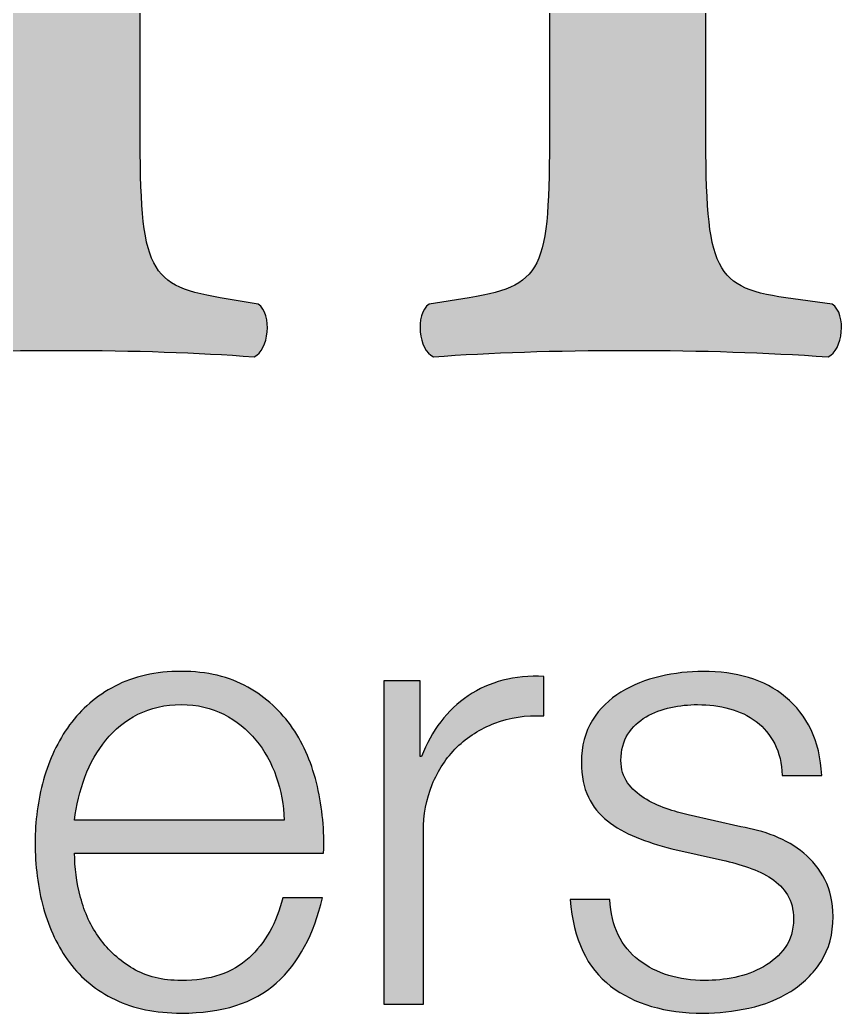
# Paper-space layout 'A0mask' of a CAD drawing. Extents: x 0 to 1153, y 0 to 810.
# Drawn here: x 1041.11 to 1048.51, y 80.3 to 89.19 of the extents above; entities that cross this region are included whole.
import ezdxf
from ezdxf.enums import TextEntityAlignment as Align

# ---------------------------------------------------------------- set-up
doc = ezdxf.new("R2010")
doc.units = 0
doc.layers.get('0').update_dxf_attribs({"linetype": 'CONTINUOUS'})
doc.layers.get('Defpoints').update_dxf_attribs({"linetype": 'CONTINUOUS'})
doc.layers.add('JPP_Mask', color=7, linetype='CONTINUOUS')
doc.styles.add('JPP', font='arial.ttf')

# ---------------------------------------------------------------- blocks, each defined once
blk = doc.blocks.new('A0mask')
at = {"true_color": 0x0081c6}
h = blk.add_hatch(color=142, dxfattribs=at)
edge = h.paths.add_edge_path()
edge.add_spline(control_points=[(1042.4637, 92.3652), (1042.7286, 92.7238), (1043.3519, 93.026), (1044.0698, 93.026)], knot_values=[20, 20, 20, 20, 21, 21, 21, 21], degree=3, periodic=0)
edge.add_spline(control_points=[(1044.0698, 93.026), (1045.3539, 93.026), (1045.845, 92.2329), (1045.845, 91.1566)], knot_values=[19, 19, 19, 19, 20, 20, 20, 20], degree=3, periodic=0)
edge.add_spline(control_points=[(1045.845, 91.1566), (1045.845, 91.1566), (1045.845, 88.3424), (1045.845, 88.3424), (1045.845, 86.9827), (1045.8261, 86.8123), (1045.1271, 86.6996)], knot_values=[17, 17, 17, 17, 18, 18, 18, 19, 19, 19, 19], degree=3, periodic=0)
edge.add_spline(control_points=[(1045.1271, 86.6996), (1045.1271, 86.6996), (1044.768, 86.6427), (1044.768, 86.6427), (1044.636, 86.548), (1044.6738, 86.2278), (1044.806, 86.1708)], knot_values=[15, 15, 15, 15, 16, 16, 16, 17, 17, 17, 17], degree=3, periodic=0)
edge.add_spline(control_points=[(1044.806, 86.1708), (1045.3162, 86.2081), (1045.8826, 86.2278), (1046.5623, 86.2278)], knot_values=[14, 14, 14, 14, 15, 15, 15, 15], degree=3, periodic=0)
edge.add_spline(control_points=[(1046.5623, 86.2278), (1047.2236, 86.2278), (1047.7707, 86.2081), (1048.3379, 86.1708)], knot_values=[13, 13, 13, 13, 14, 14, 14, 14], degree=3, periodic=0)
edge.add_spline(control_points=[(1048.3379, 86.1708), (1048.4699, 86.2278), (1048.5077, 86.548), (1048.3751, 86.6427)], knot_values=[12, 12, 12, 12, 13, 13, 13, 13], degree=3, periodic=0)
edge.add_spline(control_points=[(1048.3751, 86.6427), (1048.3751, 86.6427), (1047.96, 86.6996), (1047.96, 86.6996), (1047.2797, 86.7937), (1047.2426, 86.9827), (1047.2426, 88.3424)], knot_values=[10, 10, 10, 10, 11, 11, 11, 12, 12, 12, 12], degree=3, periodic=0)
edge.add_spline(control_points=[(1047.2426, 88.3424), (1047.2426, 88.3424), (1047.2426, 91.5907), (1047.2426, 91.5907), (1047.2426, 92.8563), (1046.6003, 93.9331), (1045.0325, 93.9331)], knot_values=[8, 8, 8, 8, 9, 9, 9, 10, 10, 10, 10], degree=3, periodic=0)
edge.add_spline(control_points=[(1045.0325, 93.9331), (1044.0698, 93.9331), (1043.1817, 93.46), (1042.3884, 92.9696)], knot_values=[7, 7, 7, 7, 8, 8, 8, 8], degree=3, periodic=0)
edge.add_spline(control_points=[(1042.3884, 92.9696), (1042.2565, 92.9696), (1042.1806, 93.0642), (1042.1806, 93.1771)], knot_values=[6, 6, 6, 6, 7, 7, 7, 7], degree=3, periodic=0)
edge.add_spline(control_points=[(1042.1806, 93.1771), (1042.1806, 93.3473), (1042.1806, 93.6304), (1042.2185, 94.0644)], knot_values=[5, 5, 5, 5, 6, 6, 6, 6], degree=3, periodic=0)
edge.add_spline(control_points=[(1042.2185, 94.0644), (1042.1806, 94.159), (1042.0865, 94.1969), (1042.0111, 94.1969)], knot_values=[4, 4, 4, 4, 5, 5, 5, 5], degree=3, periodic=0)
edge.add_spline(control_points=[(1042.0111, 94.1969), (1041.6332, 93.9138), (1040.5568, 93.4229), (1040.1222, 93.2712)], knot_values=[3, 3, 3, 3, 4, 4, 4, 4], degree=3, periodic=0)
edge.add_spline(control_points=[(1040.1222, 93.2712), (1040.028, 93.2148), (1040.028, 93.0069), (1040.1037, 92.9319)], knot_values=[2, 2, 2, 2, 3, 3, 3, 3], degree=3, periodic=0)
edge.add_spline(control_points=[(1040.1037, 92.9319), (1040.1037, 92.9319), (1040.2731, 92.8185), (1040.2731, 92.8185), (1040.7831, 92.4786), (1040.7831, 92.3845), (1040.7831, 91.6476)], knot_values=[0, 0, 0, 0, 1, 1, 1, 2, 2, 2, 2], degree=3, periodic=0)
edge.add_spline(control_points=[(1040.7831, 91.6476), (1040.7831, 91.6476), (1040.7831, 90.8213), (1040.7831, 89.995)], knot_values=[31.5, 31.5, 31.5, 31.5, 32, 32, 32, 32], degree=3, periodic=0)
edge.add_spline(control_points=[(1040.7831, 89.995), (1040.7831, 89.1687), (1040.7831, 88.3424), (1040.7831, 88.3424), (1040.7831, 86.9827), (1040.7642, 86.7937), (1040.0657, 86.6996)], knot_values=[30, 30, 30, 30, 30.5, 30.5, 30.5, 31.5, 31.5, 31.5, 31.5], degree=3, periodic=0)
edge.add_spline(control_points=[(1040.0657, 86.6996), (1040.0657, 86.6996), (1039.6689, 86.6427), (1039.6689, 86.6427), (1039.5374, 86.548), (1039.5747, 86.2278), (1039.7069, 86.1708)], knot_values=[28, 28, 28, 28, 29, 29, 29, 30, 30, 30, 30], degree=3, periodic=0)
edge.add_spline(control_points=[(1039.7069, 86.1708), (1040.2357, 86.2081), (1040.8027, 86.2278), (1041.4821, 86.2278)], knot_values=[27, 27, 27, 27, 28, 28, 28, 28], degree=3, periodic=0)
edge.add_spline(control_points=[(1041.4821, 86.2278), (1042.1431, 86.2278), (1042.6905, 86.2081), (1043.2008, 86.1708)], knot_values=[26, 26, 26, 26, 27, 27, 27, 27], degree=3, periodic=0)
edge.add_spline(control_points=[(1043.2008, 86.1708), (1043.3328, 86.2278), (1043.3708, 86.548), (1043.2379, 86.6427)], knot_values=[25, 25, 25, 25, 26, 26, 26, 26], degree=3, periodic=0)
edge.add_spline(control_points=[(1043.2379, 86.6427), (1043.2379, 86.6427), (1042.8986, 86.6996), (1042.8986, 86.6996), (1042.2185, 86.8123), (1042.1806, 86.9827), (1042.1806, 88.3424)], knot_values=[23, 23, 23, 23, 24, 24, 24, 25, 25, 25, 25], degree=3, periodic=0)
edge.add_spline(control_points=[(1042.1806, 88.3424), (1042.1806, 88.3424), (1042.1806, 91.2322), (1042.1806, 91.2322), (1042.1806, 91.7801), (1042.2185, 92.0439), (1042.4637, 92.3652)], knot_values=[21, 21, 21, 21, 22, 22, 22, 23, 23, 23, 23], degree=3, periodic=0)
at = {"true_color": 0x004a91}
h = blk.add_hatch(color=154, dxfattribs=at)
edge = h.paths.add_edge_path()
edge.add_spline(control_points=[(1041.595, 81.7266), (1041.595, 81.7266), (1043.8236, 81.7266), (1043.8236, 81.7266), (1043.8311, 81.9288), (1043.8123, 82.128), (1043.7676, 82.3244)], knot_values=[19, 19, 19, 19, 20, 20, 20, 21, 21, 21, 21], degree=3, periodic=0)
edge.add_spline(control_points=[(1043.7676, 82.3244), (1043.7226, 82.5209), (1043.6486, 82.6948), (1043.5456, 82.8466)], knot_values=[18, 18, 18, 18, 19, 19, 19, 19], degree=3, periodic=0)
edge.add_spline(control_points=[(1043.5456, 82.8466), (1043.4429, 82.998), (1043.3089, 83.1205), (1043.1445, 83.2143)], knot_values=[17, 17, 17, 17, 18, 18, 18, 18], degree=3, periodic=0)
edge.add_spline(control_points=[(1043.1445, 83.2143), (1042.9798, 83.3077), (1042.7813, 83.3545), (1042.5493, 83.3545)], knot_values=[16, 16, 16, 16, 17, 17, 17, 17], degree=3, periodic=0)
edge.add_spline(control_points=[(1042.5493, 83.3545), (1042.3212, 83.3545), (1042.1237, 83.3105), (1041.9573, 83.2225)], knot_values=[15, 15, 15, 15, 16, 16, 16, 16], degree=3, periodic=0)
edge.add_spline(control_points=[(1041.9573, 83.2225), (1041.7905, 83.1345), (1041.6551, 83.0185), (1041.5504, 82.8746)], knot_values=[14, 14, 14, 14, 15, 15, 15, 15], degree=3, periodic=0)
edge.add_spline(control_points=[(1041.5504, 82.8746), (1041.4453, 82.7303), (1041.3679, 82.5666), (1041.3174, 82.3834)], knot_values=[13, 13, 13, 13, 14, 14, 14, 14], degree=3, periodic=0)
edge.add_spline(control_points=[(1041.3174, 82.3834), (1041.2666, 82.1999), (1041.2414, 82.013), (1041.2414, 81.822)], knot_values=[12, 12, 12, 12, 13, 13, 13, 13], degree=3, periodic=0)
edge.add_spline(control_points=[(1041.2414, 81.822), (1041.2414, 81.616), (1041.2666, 81.4206), (1041.3174, 81.2354)], knot_values=[11, 11, 11, 11, 12, 12, 12, 12], degree=3, periodic=0)
edge.add_spline(control_points=[(1041.3174, 81.2354), (1041.3679, 81.0502), (1041.4453, 80.8875), (1041.5504, 80.747)], knot_values=[10, 10, 10, 10, 11, 11, 11, 11], degree=3, periodic=0)
edge.add_spline(control_points=[(1041.5504, 80.747), (1041.6551, 80.6068), (1041.7905, 80.4963), (1041.9573, 80.4158)], knot_values=[9, 9, 9, 9, 10, 10, 10, 10], degree=3, periodic=0)
edge.add_spline(control_points=[(1041.9573, 80.4158), (1042.1237, 80.3353), (1042.3212, 80.2951), (1042.5493, 80.2951)], knot_values=[8, 8, 8, 8, 9, 9, 9, 9], degree=3, periodic=0)
edge.add_spline(control_points=[(1042.5493, 80.2951), (1042.916, 80.2951), (1043.1994, 80.3851), (1043.4, 80.5645)], knot_values=[7, 7, 7, 7, 8, 8, 8, 8], degree=3, periodic=0)
edge.add_spline(control_points=[(1043.4, 80.5645), (1043.5998, 80.7443), (1043.7376, 80.9987), (1043.8123, 81.3282)], knot_values=[6, 6, 6, 6, 7, 7, 7, 7], degree=3, periodic=0)
edge.add_spline(control_points=[(1043.8123, 81.3282), (1043.8123, 81.3282), (1043.4586, 81.3282), (1043.4586, 81.3282), (1043.4027, 81.1034), (1043.3014, 80.924), (1043.1558, 80.7893)], knot_values=[4, 4, 4, 4, 5, 5, 5, 6, 6, 6, 6], degree=3, periodic=0)
edge.add_spline(control_points=[(1043.1558, 80.7893), (1043.0098, 80.6546), (1042.8075, 80.5871), (1042.5493, 80.5871)], knot_values=[3, 3, 3, 3, 4, 4, 4, 4], degree=3, periodic=0)
edge.add_spline(control_points=[(1042.5493, 80.5871), (1042.3809, 80.5871), (1042.2369, 80.6225), (1042.1172, 80.6938)], knot_values=[2, 2, 2, 2, 3, 3, 3, 3], degree=3, periodic=0)
edge.add_spline(control_points=[(1042.1172, 80.6938), (1041.9975, 80.7647), (1041.8982, 80.8544), (1041.8198, 80.9632)], knot_values=[1, 1, 1, 1, 2, 2, 2, 2], degree=3, periodic=0)
edge.add_spline(control_points=[(1041.8198, 80.9632), (1041.741, 81.0717), (1041.6841, 81.1941), (1041.6486, 81.3309)], knot_values=[0, 0, 0, 0, 1, 1, 1, 1], degree=3, periodic=0)
edge.add_spline(control_points=[(1041.6486, 81.3309), (1041.6128, 81.4673), (1041.595, 81.5993), (1041.595, 81.7266)], knot_values=[21, 21, 21, 21, 22, 22, 22, 22], degree=3, periodic=0)
edge = h.paths.add_edge_path(flags=16)
edge.add_spline(control_points=[(1043.4699, 82.024), (1043.4699, 82.024), (1041.595, 82.024), (1041.595, 82.024), (1041.61, 82.1549), (1041.6407, 82.2832), (1041.6878, 82.4087)], knot_values=[6, 6, 6, 6, 7, 7, 7, 8, 8, 8, 8], degree=3, periodic=0)
edge.add_spline(control_points=[(1041.6878, 82.4087), (1041.7345, 82.5339), (1041.7973, 82.6444), (1041.8757, 82.7399)], knot_values=[5, 5, 5, 5, 6, 6, 6, 6], degree=3, periodic=0)
edge.add_spline(control_points=[(1041.8757, 82.7399), (1041.9545, 82.8354), (1042.0497, 82.9118), (1042.1619, 82.9701)], knot_values=[4, 4, 4, 4, 5, 5, 5, 5], degree=3, periodic=0)
edge.add_spline(control_points=[(1042.1619, 82.9701), (1042.2744, 83.0281), (1042.4034, 83.057), (1042.5493, 83.057)], knot_values=[3, 3, 3, 3, 4, 4, 4, 4], degree=3, periodic=0)
edge.add_spline(control_points=[(1042.5493, 83.057), (1042.6916, 83.057), (1042.8188, 83.0281), (1042.931, 82.9701)], knot_values=[2, 2, 2, 2, 3, 3, 3, 3], degree=3, periodic=0)
edge.add_spline(control_points=[(1042.931, 82.9701), (1043.0432, 82.9118), (1043.1387, 82.8354), (1043.2175, 82.7399)], knot_values=[1, 1, 1, 1, 2, 2, 2, 2], degree=3, periodic=0)
edge.add_spline(control_points=[(1043.2175, 82.7399), (1043.2959, 82.6444), (1043.3566, 82.5349), (1043.4, 82.4114)], knot_values=[0, 0, 0, 0, 1, 1, 1, 1], degree=3, periodic=0)
edge.add_spline(control_points=[(1043.4, 82.4114), (1043.4429, 82.2879), (1043.4661, 82.1587), (1043.4699, 82.024)], knot_values=[8, 8, 8, 8, 9, 9, 9, 9], degree=3, periodic=0)
h = blk.add_hatch(color=154, dxfattribs=at)
edge = h.paths.add_edge_path()
edge.add_spline(control_points=[(1044.7161, 81.6763), (1044.7161, 81.821), (1044.7161, 81.9175), (1044.7161, 81.9175), (1044.7161, 82.071), (1044.7424, 82.2122), (1044.7949, 82.3411)], knot_values=[8, 8, 8, 8, 8.250035, 8.250035, 8.250035, 9.250035, 9.250035, 9.250035, 9.250035], degree=3, periodic=0)
edge.add_spline(control_points=[(1044.7949, 82.3411), (1044.8471, 82.4704), (1044.9211, 82.5816), (1045.0166, 82.6754)], knot_values=[7, 7, 7, 7, 8, 8, 8, 8], degree=3, periodic=0)
edge.add_spline(control_points=[(1045.0166, 82.6754), (1045.1118, 82.7688), (1045.225, 82.8408), (1045.356, 82.8913), (1045.4869, 82.9418), (1045.6329, 82.9633), (1045.7939, 82.9561)], knot_values=[5, 5, 5, 5, 6, 6, 6, 7, 7, 7, 7], degree=3, periodic=0)
edge.add_spline(control_points=[(1045.7939, 82.9561), (1045.7939, 82.9561), (1045.7939, 83.3094), (1045.7939, 83.3094), (1045.5319, 83.3207), (1045.3065, 83.2627), (1045.1176, 83.1355), (1044.9286, 83.0083), (1044.7891, 82.8268), (1044.6994, 82.5912)], knot_values=[2, 2, 2, 2, 3, 3, 3, 4, 4, 4, 5, 5, 5, 5], degree=3, periodic=0)
edge.add_spline(control_points=[(1044.6994, 82.5912), (1044.6994, 82.5912), (1044.6882, 82.5912), (1044.6882, 82.5912)], knot_values=[1.00001, 1.00001, 1.00001, 1.00001, 2, 2, 2, 2], degree=3, periodic=0)
edge.add_spline(control_points=[(1044.6882, 82.5912), (1044.6882, 82.5912), (1044.6882, 82.7609), (1044.6882, 82.9307)], knot_values=[0.5, 0.5, 0.5, 0.5, 1, 1, 1, 1], degree=3, periodic=0)
edge.add_spline(control_points=[(1044.6882, 82.9307), (1044.6882, 83.1004), (1044.6882, 83.2702), (1044.6882, 83.2702), (1044.6882, 83.2702), (1044.6678, 83.2702), (1044.6372, 83.2702)], knot_values=[12.749965, 12.749965, 12.749965, 12.749965, 13.249965, 13.249965, 13.249965, 13.5, 13.5, 13.5, 13.5], degree=3, periodic=0)
edge.add_spline(control_points=[(1044.6372, 83.2702), (1044.6067, 83.2702), (1044.566, 83.2702), (1044.5253, 83.2702)], knot_values=[12.49997, 12.49997, 12.49997, 12.49997, 12.749965, 12.749965, 12.749965, 12.749965], degree=3, periodic=0)
edge.add_spline(control_points=[(1044.5253, 83.2702), (1044.5049, 83.2702), (1044.4846, 83.2702), (1044.4655, 83.2702)], knot_values=[12.374973, 12.374973, 12.374973, 12.374973, 12.49997, 12.49997, 12.49997, 12.49997], degree=3, periodic=0)
edge.add_spline(control_points=[(1044.4655, 83.2702), (1044.4464, 83.2702), (1044.4286, 83.2702), (1044.4133, 83.2702)], knot_values=[12.249975, 12.249975, 12.249975, 12.249975, 12.374973, 12.374973, 12.374973, 12.374973], degree=3, periodic=0)
edge.add_spline(control_points=[(1044.4133, 83.2702), (1044.4057, 83.2702), (1044.3987, 83.2702), (1044.3925, 83.2702)], knot_values=[12.187476, 12.187476, 12.187476, 12.187476, 12.249975, 12.249975, 12.249975, 12.249975], degree=3, periodic=0)
edge.add_spline(control_points=[(1044.3925, 83.2702), (1044.3863, 83.2702), (1044.3809, 83.2702), (1044.3764, 83.2702)], knot_values=[12.124977, 12.124977, 12.124977, 12.124977, 12.187476, 12.187476, 12.187476, 12.187476], degree=3, periodic=0)
edge.add_spline(control_points=[(1044.3624, 83.2702), (1044.3624, 83.2702), (1044.3624, 83.2702), (1044.3624, 83.2702), (1044.3624, 83.2702), (1044.3624, 83.2702), (1044.3624, 83.2702)], knot_values=[11.99998, 11.99998, 11.99998, 11.99998, 12.001425, 12.001425, 12.001425, 12.001445, 12.001445, 12.001445, 12.001445], degree=3, periodic=0)
edge.add_spline(control_points=[(1044.3624, 83.2702), (1044.3624, 83.2702), (1044.3624, 82.5461), (1044.3624, 81.822)], knot_values=[11.49999, 11.49999, 11.49999, 11.49999, 11.99998, 11.99998, 11.99998, 11.99998], degree=3, periodic=0)
edge.add_spline(control_points=[(1044.3624, 81.822), (1044.3624, 81.0979), (1044.3624, 80.3739), (1044.3624, 80.3739), (1044.3624, 80.3739), (1044.3624, 80.3739), (1044.3624, 80.3739)], knot_values=[10.999023, 10.999023, 10.999023, 10.999023, 11.499013, 11.499013, 11.499013, 11.49999, 11.49999, 11.49999, 11.49999], degree=3, periodic=0)
edge.add_spline(control_points=[(1044.3712, 80.3739), (1044.3731, 80.3739), (1044.3752, 80.3739), (1044.3776, 80.3739)], knot_values=[10.875002, 10.875002, 10.875002, 10.875002, 10.906252, 10.906252, 10.906252, 10.906252], degree=3, periodic=0)
edge.add_spline(control_points=[(1044.3776, 80.3739), (1044.3825, 80.3739), (1044.3883, 80.3739), (1044.3951, 80.3739)], knot_values=[10.812504, 10.812504, 10.812504, 10.812504, 10.875002, 10.875002, 10.875002, 10.875002], degree=3, periodic=0)
edge.add_spline(control_points=[(1044.3951, 80.3739), (1044.4018, 80.3739), (1044.4094, 80.3739), (1044.4177, 80.3739)], knot_values=[10.750005, 10.750005, 10.750005, 10.750005, 10.812504, 10.812504, 10.812504, 10.812504], degree=3, periodic=0)
edge.add_spline(control_points=[(1044.4177, 80.3739), (1044.4343, 80.3739), (1044.4536, 80.3739), (1044.4743, 80.3739)], knot_values=[10.625008, 10.625008, 10.625008, 10.625008, 10.750005, 10.750005, 10.750005, 10.750005], degree=3, periodic=0)
edge.add_spline(control_points=[(1044.4743, 80.3739), (1044.4951, 80.3739), (1044.5172, 80.3739), (1044.5393, 80.3739)], knot_values=[10.50001, 10.50001, 10.50001, 10.50001, 10.625008, 10.625008, 10.625008, 10.625008], degree=3, periodic=0)
edge.add_spline(control_points=[(1044.5393, 80.3739), (1044.5835, 80.3739), (1044.6277, 80.3739), (1044.6609, 80.3739)], knot_values=[10.250015, 10.250015, 10.250015, 10.250015, 10.50001, 10.50001, 10.50001, 10.50001], degree=3, periodic=0)
edge.add_spline(control_points=[(1044.6609, 80.3739), (1044.694, 80.3739), (1044.7161, 80.3739), (1044.7161, 80.3739), (1044.7161, 80.3739), (1044.7161, 80.3739), (1044.7161, 80.3739)], knot_values=[9.999532, 9.999532, 9.999532, 9.999532, 10.249547, 10.249547, 10.249547, 10.250015, 10.250015, 10.250015, 10.250015], degree=3, periodic=0)
edge.add_spline(control_points=[(1044.7161, 80.3837), (1044.7161, 80.3859), (1044.7161, 80.3884), (1044.7161, 80.3912)], knot_values=[9.937521, 9.937521, 9.937521, 9.937521, 9.953146, 9.953146, 9.953146, 9.953146], degree=3, periodic=0)
edge.add_spline(control_points=[(1044.7161, 80.3912), (1044.7161, 80.3969), (1044.7161, 80.4038), (1044.7161, 80.412)], knot_values=[9.906272, 9.906272, 9.906272, 9.906272, 9.937521, 9.937521, 9.937521, 9.937521], degree=3, periodic=0)
edge.add_spline(control_points=[(1044.7161, 80.412), (1044.7161, 80.4202), (1044.7161, 80.4296), (1044.7161, 80.4402)], knot_values=[9.875022, 9.875022, 9.875022, 9.875022, 9.906272, 9.906272, 9.906272, 9.906272], degree=3, periodic=0)
edge.add_spline(control_points=[(1044.7161, 80.4402), (1044.7161, 80.4613), (1044.7161, 80.4869), (1044.7161, 80.5163)], knot_values=[9.812524, 9.812524, 9.812524, 9.812524, 9.875022, 9.875022, 9.875022, 9.875022], degree=3, periodic=0)
edge.add_spline(control_points=[(1044.7161, 80.5163), (1044.7161, 80.5457), (1044.7161, 80.5789), (1044.7161, 80.615)], knot_values=[9.750025, 9.750025, 9.750025, 9.750025, 9.812524, 9.812524, 9.812524, 9.812524], degree=3, periodic=0)
edge.add_spline(control_points=[(1044.7161, 80.615), (1044.7161, 80.6874), (1044.7161, 80.7718), (1044.7161, 80.8623)], knot_values=[9.625027, 9.625027, 9.625027, 9.625027, 9.750025, 9.750025, 9.750025, 9.750025], degree=3, periodic=0)
edge.add_spline(control_points=[(1044.7161, 80.8623), (1044.7161, 80.9527), (1044.7161, 81.0492), (1044.7161, 81.1456)], knot_values=[9.50003, 9.50003, 9.50003, 9.50003, 9.625027, 9.625027, 9.625027, 9.625027], degree=3, periodic=0)
edge.add_spline(control_points=[(1044.7161, 81.1456), (1044.7161, 81.3386), (1044.7161, 81.5316), (1044.7161, 81.6763)], knot_values=[9.250035, 9.250035, 9.250035, 9.250035, 9.50003, 9.50003, 9.50003, 9.50003], degree=3, periodic=0)
h = blk.add_hatch(color=154, dxfattribs=at)
edge = h.paths.add_edge_path()
edge.add_spline(control_points=[(1048.1206, 81.7266), (1048.0439, 81.7903), (1047.9559, 81.8418), (1047.8566, 81.8811), (1047.7574, 81.9203), (1047.6575, 81.9472), (1047.5565, 81.9622)], knot_values=[12, 12, 12, 12, 13, 13, 13, 14, 14, 14, 14], degree=3, periodic=0)
edge.add_spline(control_points=[(1047.5565, 81.9622), (1047.5565, 81.9622), (1047.0848, 82.069), (1047.0848, 82.069), (1047.0248, 82.084), (1046.9593, 82.1034), (1046.8884, 82.128)], knot_values=[10, 10, 10, 10, 11, 11, 11, 12, 12, 12, 12], degree=3, periodic=0)
edge.add_spline(control_points=[(1046.8884, 82.128), (1046.8174, 82.1522), (1046.7516, 82.1832), (1046.6919, 82.2204)], knot_values=[9, 9, 9, 9, 10, 10, 10, 10], degree=3, periodic=0)
edge.add_spline(control_points=[(1046.6919, 82.2204), (1046.6319, 82.2579), (1046.5824, 82.304), (1046.5432, 82.3582), (1046.504, 82.4124), (1046.4842, 82.4789), (1046.4842, 82.5574)], knot_values=[7, 7, 7, 7, 8, 8, 8, 9, 9, 9, 9], degree=3, periodic=0)
edge.add_spline(control_points=[(1046.4842, 82.5574), (1046.4842, 82.6508), (1046.5047, 82.7296), (1046.5459, 82.7931)], knot_values=[6, 6, 6, 6, 7, 7, 7, 7], degree=3, periodic=0)
edge.add_spline(control_points=[(1046.5459, 82.7931), (1046.5872, 82.8568), (1046.6414, 82.9083), (1046.7086, 82.9476)], knot_values=[5, 5, 5, 5, 6, 6, 6, 6], degree=3, periodic=0)
edge.add_spline(control_points=[(1046.7086, 82.9476), (1046.7762, 82.9868), (1046.8498, 83.0148), (1046.9303, 83.0318)], knot_values=[4, 4, 4, 4, 5, 5, 5, 5], degree=3, periodic=0)
edge.add_spline(control_points=[(1046.9303, 83.0318), (1047.0108, 83.0485), (1047.0906, 83.057), (1047.1691, 83.057)], knot_values=[3, 3, 3, 3, 4, 4, 4, 4], degree=3, periodic=0)
edge.add_spline(control_points=[(1047.1691, 83.057), (1047.27, 83.057), (1047.3655, 83.0448), (1047.4552, 83.0206)], knot_values=[2, 2, 2, 2, 3, 3, 3, 3], degree=3, periodic=0)
edge.add_spline(control_points=[(1047.4552, 83.0206), (1047.5453, 82.996), (1047.6247, 82.9578), (1047.694, 82.9053)], knot_values=[1, 1, 1, 1, 2, 2, 2, 2], degree=3, periodic=0)
edge.add_spline(control_points=[(1047.694, 82.9053), (1047.7632, 82.8531), (1047.8181, 82.7866), (1047.8594, 82.7061)], knot_values=[0, 0, 0, 0, 1, 1, 1, 1], degree=3, periodic=0)
edge.add_spline(control_points=[(1047.8594, 82.7061), (1047.9006, 82.6256), (1047.9232, 82.5311), (1047.9269, 82.4227)], knot_values=[47, 47, 47, 47, 48, 48, 48, 48], degree=3, periodic=0)
edge.add_spline(control_points=[(1047.9269, 82.4227), (1047.9269, 82.4227), (1048.2806, 82.4227), (1048.2806, 82.4227), (1048.2731, 82.5799), (1048.241, 82.7163), (1048.1851, 82.8323)], knot_values=[45, 45, 45, 45, 46, 46, 46, 47, 47, 47, 47], degree=3, periodic=0)
edge.add_spline(control_points=[(1048.1851, 82.8323), (1048.1288, 82.9482), (1048.0531, 83.0458), (1047.9576, 83.1242)], knot_values=[44, 44, 44, 44, 45, 45, 45, 45], degree=3, periodic=0)
edge.add_spline(control_points=[(1047.9576, 83.1242), (1047.8624, 83.203), (1047.7519, 83.261), (1047.6264, 83.2982)], knot_values=[43, 43, 43, 43, 44, 44, 44, 44], degree=3, periodic=0)
edge.add_spline(control_points=[(1047.6264, 83.2982), (1047.5013, 83.3357), (1047.3655, 83.3545), (1047.2195, 83.3545)], knot_values=[42, 42, 42, 42, 43, 43, 43, 43], degree=3, periodic=0)
edge.add_spline(control_points=[(1047.2195, 83.3545), (1047.0923, 83.3545), (1046.9641, 83.3394), (1046.8352, 83.3094)], knot_values=[41, 41, 41, 41, 42, 42, 42, 42], degree=3, periodic=0)
edge.add_spline(control_points=[(1046.8352, 83.3094), (1046.7059, 83.2794), (1046.5889, 83.2327), (1046.4842, 83.1693)], knot_values=[40, 40, 40, 40, 41, 41, 41, 41], degree=3, periodic=0)
edge.add_spline(control_points=[(1046.4842, 83.1693), (1046.3795, 83.1055), (1046.2942, 83.0212), (1046.2287, 82.9165), (1046.1633, 82.8118), (1046.1305, 82.6866), (1046.1305, 82.5407)], knot_values=[38, 38, 38, 38, 39, 39, 39, 40, 40, 40, 40], degree=3, periodic=0)
edge.add_spline(control_points=[(1046.1305, 82.5407), (1046.1305, 82.4172), (1046.151, 82.3132), (1046.1923, 82.2289), (1046.2335, 82.1447), (1046.2905, 82.0738), (1046.3635, 82.0158), (1046.4365, 81.9578), (1046.5217, 81.909), (1046.6189, 81.8698), (1046.7161, 81.8306), (1046.8229, 81.7958), (1046.9388, 81.7658)], knot_values=[34, 34, 34, 34, 35, 35, 35, 36, 36, 36, 37, 37, 37, 38, 38, 38, 38], degree=3, periodic=0)
edge.add_spline(control_points=[(1046.9388, 81.7658), (1046.9388, 81.7658), (1047.3935, 81.6648), (1047.3935, 81.6648), (1047.4723, 81.6461), (1047.5497, 81.6235), (1047.6264, 81.5976)], knot_values=[32, 32, 32, 32, 33, 33, 33, 34, 34, 34, 34], degree=3, periodic=0)
edge.add_spline(control_points=[(1047.6264, 81.5976), (1047.7032, 81.5714), (1047.7714, 81.5386), (1047.8314, 81.4994)], knot_values=[31, 31, 31, 31, 32, 32, 32, 32], degree=3, periodic=0)
edge.add_spline(control_points=[(1047.8314, 81.4994), (1047.8911, 81.4598), (1047.9388, 81.4114), (1047.9747, 81.3534)], knot_values=[30, 30, 30, 30, 31, 31, 31, 31], degree=3, periodic=0)
edge.add_spline(control_points=[(1047.9747, 81.3534), (1048.0101, 81.2951), (1048.0279, 81.2231), (1048.0279, 81.1372)], knot_values=[29, 29, 29, 29, 30, 30, 30, 30], degree=3, periodic=0)
edge.add_spline(control_points=[(1048.0279, 81.1372), (1048.0279, 81.0362), (1048.0026, 80.951), (1047.9521, 80.8817), (1047.9017, 80.8125), (1047.8369, 80.7555), (1047.7584, 80.7105)], knot_values=[27, 27, 27, 27, 28, 28, 28, 29, 29, 29, 29], degree=3, periodic=0)
edge.add_spline(control_points=[(1047.7584, 80.7105), (1047.68, 80.6658), (1047.5947, 80.6338), (1047.503, 80.615), (1047.4112, 80.5963), (1047.3225, 80.5871), (1047.2362, 80.5871)], knot_values=[25, 25, 25, 25, 26, 26, 26, 27, 27, 27, 27], degree=3, periodic=0)
edge.add_spline(control_points=[(1047.2362, 80.5871), (1047.0006, 80.5871), (1046.8031, 80.6478), (1046.6442, 80.7695)], knot_values=[24, 24, 24, 24, 25, 25, 25, 25], degree=3, periodic=0)
edge.add_spline(control_points=[(1046.6442, 80.7695), (1046.4852, 80.8909), (1046.3983, 81.0717), (1046.3832, 81.3111)], knot_values=[23, 23, 23, 23, 24, 24, 24, 24], degree=3, periodic=0)
edge.add_spline(control_points=[(1046.3832, 81.3111), (1046.3832, 81.3111), (1046.0296, 81.3111), (1046.0296, 81.3111), (1046.0596, 80.9557), (1046.18, 80.6976), (1046.3918, 80.5366)], knot_values=[21, 21, 21, 21, 22, 22, 22, 23, 23, 23, 23], degree=3, periodic=0)
edge.add_spline(control_points=[(1046.3918, 80.5366), (1046.6029, 80.3756), (1046.8792, 80.2951), (1047.2195, 80.2951)], knot_values=[20, 20, 20, 20, 21, 21, 21, 21], degree=3, periodic=0)
edge.add_spline(control_points=[(1047.2195, 80.2951), (1047.3543, 80.2951), (1047.4907, 80.3101), (1047.6295, 80.3401)], knot_values=[19, 19, 19, 19, 20, 20, 20, 20], degree=3, periodic=0)
edge.add_spline(control_points=[(1047.6295, 80.3401), (1047.7676, 80.3701), (1047.8921, 80.4196), (1048.0026, 80.4888), (1048.1131, 80.5581), (1048.2039, 80.6478), (1048.2748, 80.7583)], knot_values=[17, 17, 17, 17, 18, 18, 18, 19, 19, 19, 19], degree=3, periodic=0)
edge.add_spline(control_points=[(1048.2748, 80.7583), (1048.3461, 80.8688), (1048.3815, 81.0025), (1048.3815, 81.1597)], knot_values=[16, 16, 16, 16, 17, 17, 17, 17], degree=3, periodic=0)
edge.add_spline(control_points=[(1048.3815, 81.1597), (1048.3815, 81.2869), (1048.357, 81.3974), (1048.3086, 81.4909)], knot_values=[15, 15, 15, 15, 16, 16, 16, 16], degree=3, periodic=0)
edge.add_spline(control_points=[(1048.3086, 81.4909), (1048.2598, 81.5843), (1048.197, 81.6628), (1048.1206, 81.7266)], knot_values=[14, 14, 14, 14, 15, 15, 15, 15], degree=3, periodic=0)
at = {"layer": 'Defpoints', "color": 142, "true_color": 0x0081c6}
blk.add_open_spline([(1040.7831, 91.6476), (1040.7831, 92.3845), (1040.7831, 92.4786), (1040.2731, 92.8185), (1040.2731, 92.8185), (1040.1037, 92.9319), (1040.1037, 92.9319), (1040.028, 93.0069), (1040.028, 93.2148), (1040.1222, 93.2712), (1040.5568, 93.4229), (1041.6332, 93.9138), (1042.0111, 94.1969), (1042.0865, 94.1969), (1042.1806, 94.159), (1042.2185, 94.0644), (1042.1806, 93.6304), (1042.1806, 93.3473), (1042.1806, 93.1771), (1042.1806, 93.0642), (1042.2565, 92.9696), (1042.3884, 92.9696), (1043.1817, 93.46), (1044.0698, 93.9331), (1045.0325, 93.9331), (1046.6003, 93.9331), (1047.2426, 92.8563), (1047.2426, 91.5907), (1047.2426, 91.5907), (1047.2426, 88.3424), (1047.2426, 88.3424), (1047.2426, 86.9827), (1047.2797, 86.7937), (1047.96, 86.6996), (1047.96, 86.6996), (1048.3751, 86.6427), (1048.3751, 86.6427), (1048.5077, 86.548), (1048.4699, 86.2278), (1048.3379, 86.1708), (1047.7707, 86.2081), (1047.2236, 86.2278), (1046.5623, 86.2278), (1045.8826, 86.2278), (1045.3162, 86.2081), (1044.806, 86.1708), (1044.6738, 86.2278), (1044.636, 86.548), (1044.768, 86.6427), (1044.768, 86.6427), (1045.1271, 86.6996), (1045.1271, 86.6996), (1045.8261, 86.8123), (1045.845, 86.9827), (1045.845, 88.3424), (1045.845, 88.3424), (1045.845, 91.1566), (1045.845, 91.1566), (1045.845, 92.2329), (1045.3539, 93.026), (1044.0698, 93.026), (1043.3519, 93.026), (1042.7286, 92.7238), (1042.4637, 92.3652), (1042.2185, 92.0439), (1042.1806, 91.7801), (1042.1806, 91.2322), (1042.1806, 91.2322), (1042.1806, 88.3424), (1042.1806, 88.3424), (1042.1806, 86.9827), (1042.2185, 86.8123), (1042.8986, 86.6996), (1042.8986, 86.6996), (1043.2379, 86.6427), (1043.2379, 86.6427), (1043.3708, 86.548), (1043.3328, 86.2278), (1043.2008, 86.1708), (1042.6905, 86.2081), (1042.1431, 86.2278), (1041.4821, 86.2278), (1040.8027, 86.2278), (1040.2357, 86.2081), (1039.7069, 86.1708), (1039.5747, 86.2278), (1039.5374, 86.548), (1039.6689, 86.6427), (1039.6689, 86.6427), (1040.0657, 86.6996), (1040.0657, 86.6996), (1040.7642, 86.7937), (1040.7831, 86.9827), (1040.7831, 88.3424), (1040.7831, 88.3424), (1040.7831, 91.6476), (1040.7831, 91.6476)], degree=3, knots=[0, 0, 0, 0, 1, 1, 1, 2, 2, 2, 3, 3, 3, 4, 4, 4, 5, 5, 5, 6, 6, 6, 7, 7, 7, 8, 8, 8, 9, 9, 9, 10, 10, 10, 11, 11, 11, 12, 12, 12, 13, 13, 13, 14, 14, 14, 15, 15, 15, 16, 16, 16, 17, 17, 17, 18, 18, 18, 19, 19, 19, 20, 20, 20, 21, 21, 21, 22, 22, 22, 23, 23, 23, 24, 24, 24, 25, 25, 25, 26, 26, 26, 27, 27, 27, 28, 28, 28, 29, 29, 29, 30, 30, 30, 31, 31, 31, 32, 32, 32, 32], dxfattribs=at)
at = {"layer": 'Defpoints', "color": 154, "true_color": 0x004a91}
for points, knots in [([(1041.6486, 81.3309), (1041.6841, 81.1941), (1041.741, 81.0717), (1041.8198, 80.9632), (1041.8982, 80.8544), (1041.9975, 80.7647), (1042.1172, 80.6938), (1042.2369, 80.6225), (1042.3809, 80.5871), (1042.5493, 80.5871), (1042.8075, 80.5871), (1043.0098, 80.6546), (1043.1558, 80.7893), (1043.3014, 80.924), (1043.4027, 81.1034), (1043.4586, 81.3282), (1043.4586, 81.3282), (1043.8123, 81.3282), (1043.8123, 81.3282), (1043.7376, 80.9987), (1043.5998, 80.7443), (1043.4, 80.5645), (1043.1994, 80.3851), (1042.916, 80.2951), (1042.5493, 80.2951), (1042.3212, 80.2951), (1042.1237, 80.3353), (1041.9573, 80.4158), (1041.7905, 80.4963), (1041.6551, 80.6068), (1041.5504, 80.747), (1041.4453, 80.8875), (1041.3679, 81.0502), (1041.3174, 81.2354), (1041.2666, 81.4206), (1041.2414, 81.616), (1041.2414, 81.822), (1041.2414, 82.013), (1041.2666, 82.1999), (1041.3174, 82.3834), (1041.3679, 82.5666), (1041.4453, 82.7303), (1041.5504, 82.8746), (1041.6551, 83.0185), (1041.7905, 83.1345), (1041.9573, 83.2225), (1042.1237, 83.3105), (1042.3212, 83.3545), (1042.5493, 83.3545), (1042.7813, 83.3545), (1042.9798, 83.3077), (1043.1445, 83.2143), (1043.3089, 83.1205), (1043.4429, 82.998), (1043.5456, 82.8466), (1043.6486, 82.6948), (1043.7226, 82.5209), (1043.7676, 82.3244), (1043.8123, 82.128), (1043.8311, 81.9288), (1043.8236, 81.7266), (1043.8236, 81.7266), (1041.595, 81.7266), (1041.595, 81.7266), (1041.595, 81.5993), (1041.6128, 81.4673), (1041.6486, 81.3309)], [0, 0, 0, 0, 1, 1, 1, 2, 2, 2, 3, 3, 3, 4, 4, 4, 5, 5, 5, 6, 6, 6, 7, 7, 7, 8, 8, 8, 9, 9, 9, 10, 10, 10, 11, 11, 11, 12, 12, 12, 13, 13, 13, 14, 14, 14, 15, 15, 15, 16, 16, 16, 17, 17, 17, 18, 18, 18, 19, 19, 19, 20, 20, 20, 21, 21, 21, 22, 22, 22, 22]), ([(1044.6882, 83.2702), (1044.6882, 83.2702), (1044.6882, 82.5912), (1044.6882, 82.5912), (1044.6882, 82.5912), (1044.6994, 82.5912), (1044.6994, 82.5912), (1044.7891, 82.8268), (1044.9286, 83.0083), (1045.1176, 83.1355), (1045.3065, 83.2627), (1045.5319, 83.3207), (1045.7939, 83.3094), (1045.7939, 83.3094), (1045.7939, 82.9561), (1045.7939, 82.9561), (1045.6329, 82.9633), (1045.4869, 82.9418), (1045.356, 82.8913), (1045.225, 82.8408), (1045.1118, 82.7688), (1045.0166, 82.6754), (1044.9211, 82.5816), (1044.8471, 82.4704), (1044.7949, 82.3411), (1044.7424, 82.2122), (1044.7161, 82.071), (1044.7161, 81.9175), (1044.7161, 81.9175), (1044.7161, 80.3739), (1044.7161, 80.3739), (1044.7161, 80.3739), (1044.3624, 80.3739), (1044.3624, 80.3739), (1044.3624, 80.3739), (1044.3624, 83.2702), (1044.3624, 83.2702), (1044.3624, 83.2702), (1044.6882, 83.2702), (1044.6882, 83.2702)], [0, 0, 0, 0, 1, 1, 1, 2, 2, 2, 3, 3, 3, 4, 4, 4, 5, 5, 5, 6, 6, 6, 7, 7, 7, 8, 8, 8, 9, 9, 9, 10, 10, 10, 11, 11, 11, 12, 12, 12, 13, 13, 13, 13]), ([(1047.8594, 82.7061), (1047.8181, 82.7866), (1047.7632, 82.8531), (1047.694, 82.9053), (1047.6247, 82.9578), (1047.5453, 82.996), (1047.4552, 83.0206), (1047.3655, 83.0448), (1047.27, 83.057), (1047.1691, 83.057), (1047.0906, 83.057), (1047.0108, 83.0485), (1046.9303, 83.0318), (1046.8498, 83.0148), (1046.7762, 82.9868), (1046.7086, 82.9476), (1046.6414, 82.9083), (1046.5872, 82.8568), (1046.5459, 82.7931), (1046.5047, 82.7296), (1046.4842, 82.6508), (1046.4842, 82.5574), (1046.4842, 82.4789), (1046.504, 82.4124), (1046.5432, 82.3582), (1046.5824, 82.304), (1046.6319, 82.2579), (1046.6919, 82.2204), (1046.7516, 82.1832), (1046.8174, 82.1522), (1046.8884, 82.128), (1046.9593, 82.1034), (1047.0248, 82.084), (1047.0848, 82.069), (1047.0848, 82.069), (1047.5565, 81.9622), (1047.5565, 81.9622), (1047.6575, 81.9472), (1047.7574, 81.9203), (1047.8566, 81.8811), (1047.9559, 81.8418), (1048.0439, 81.7903), (1048.1206, 81.7266), (1048.197, 81.6628), (1048.2598, 81.5843), (1048.3086, 81.4909), (1048.357, 81.3974), (1048.3815, 81.2869), (1048.3815, 81.1597), (1048.3815, 81.0025), (1048.3461, 80.8688), (1048.2748, 80.7583), (1048.2039, 80.6478), (1048.1131, 80.5581), (1048.0026, 80.4888), (1047.8921, 80.4196), (1047.7676, 80.3701), (1047.6295, 80.3401), (1047.4907, 80.3101), (1047.3543, 80.2951), (1047.2195, 80.2951), (1046.8792, 80.2951), (1046.6029, 80.3756), (1046.3918, 80.5366), (1046.18, 80.6976), (1046.0596, 80.9557), (1046.0296, 81.3111), (1046.0296, 81.3111), (1046.3832, 81.3111), (1046.3832, 81.3111), (1046.3983, 81.0717), (1046.4852, 80.8909), (1046.6442, 80.7695), (1046.8031, 80.6478), (1047.0006, 80.5871), (1047.2362, 80.5871), (1047.3225, 80.5871), (1047.4112, 80.5963), (1047.503, 80.615), (1047.5947, 80.6338), (1047.68, 80.6658), (1047.7584, 80.7105), (1047.8369, 80.7555), (1047.9017, 80.8125), (1047.9521, 80.8817), (1048.0026, 80.951), (1048.0279, 81.0362), (1048.0279, 81.1372), (1048.0279, 81.2231), (1048.0101, 81.2951), (1047.9747, 81.3534), (1047.9388, 81.4114), (1047.8911, 81.4598), (1047.8314, 81.4994), (1047.7714, 81.5386), (1047.7032, 81.5714), (1047.6264, 81.5976), (1047.5497, 81.6235), (1047.4723, 81.6461), (1047.3935, 81.6648), (1047.3935, 81.6648), (1046.9388, 81.7658), (1046.9388, 81.7658), (1046.8229, 81.7958), (1046.7161, 81.8306), (1046.6189, 81.8698), (1046.5217, 81.909), (1046.4365, 81.9578), (1046.3635, 82.0158), (1046.2905, 82.0738), (1046.2335, 82.1447), (1046.1923, 82.2289), (1046.151, 82.3132), (1046.1305, 82.4172), (1046.1305, 82.5407), (1046.1305, 82.6866), (1046.1633, 82.8118), (1046.2287, 82.9165), (1046.2942, 83.0212), (1046.3795, 83.1055), (1046.4842, 83.1693), (1046.5889, 83.2327), (1046.7059, 83.2794), (1046.8352, 83.3094), (1046.9641, 83.3394), (1047.0923, 83.3545), (1047.2195, 83.3545), (1047.3655, 83.3545), (1047.5013, 83.3357), (1047.6264, 83.2982), (1047.7519, 83.261), (1047.8624, 83.203), (1047.9576, 83.1242), (1048.0531, 83.0458), (1048.1288, 82.9482), (1048.1851, 82.8323), (1048.241, 82.7163), (1048.2731, 82.5799), (1048.2806, 82.4227), (1048.2806, 82.4227), (1047.9269, 82.4227), (1047.9269, 82.4227), (1047.9232, 82.5311), (1047.9006, 82.6256), (1047.8594, 82.7061)], [0, 0, 0, 0, 1, 1, 1, 2, 2, 2, 3, 3, 3, 4, 4, 4, 5, 5, 5, 6, 6, 6, 7, 7, 7, 8, 8, 8, 9, 9, 9, 10, 10, 10, 11, 11, 11, 12, 12, 12, 13, 13, 13, 14, 14, 14, 15, 15, 15, 16, 16, 16, 17, 17, 17, 18, 18, 18, 19, 19, 19, 20, 20, 20, 21, 21, 21, 22, 22, 22, 23, 23, 23, 24, 24, 24, 25, 25, 25, 26, 26, 26, 27, 27, 27, 28, 28, 28, 29, 29, 29, 30, 30, 30, 31, 31, 31, 32, 32, 32, 33, 33, 33, 34, 34, 34, 35, 35, 35, 36, 36, 36, 37, 37, 37, 38, 38, 38, 39, 39, 39, 40, 40, 40, 41, 41, 41, 42, 42, 42, 43, 43, 43, 44, 44, 44, 45, 45, 45, 46, 46, 46, 47, 47, 47, 48, 48, 48, 48]), ([(1043.4, 82.4114), (1043.3566, 82.5349), (1043.2959, 82.6444), (1043.2175, 82.7399), (1043.1387, 82.8354), (1043.0432, 82.9118), (1042.931, 82.9701), (1042.8188, 83.0281), (1042.6916, 83.057), (1042.5493, 83.057), (1042.4034, 83.057), (1042.2744, 83.0281), (1042.1619, 82.9701), (1042.0497, 82.9118), (1041.9545, 82.8354), (1041.8757, 82.7399), (1041.7973, 82.6444), (1041.7345, 82.5339), (1041.6878, 82.4087), (1041.6407, 82.2832), (1041.61, 82.1549), (1041.595, 82.024), (1041.595, 82.024), (1043.4699, 82.024), (1043.4699, 82.024), (1043.4661, 82.1587), (1043.4429, 82.2879), (1043.4, 82.4114)], [0, 0, 0, 0, 1, 1, 1, 2, 2, 2, 3, 3, 3, 4, 4, 4, 5, 5, 5, 6, 6, 6, 7, 7, 7, 8, 8, 8, 9, 9, 9, 9])]:
    blk.add_open_spline(points, degree=3, knots=knots, dxfattribs=at)
at = {"color": 7, "style": 'JPP'}
for tag, p in [('Client', (1086, 115)), ('Project1', (1086, 90)), ('Project2', (1086, 82.5)), ('Project3', (1086, 75)), ('Title1', (1086, 57.5)), ('Title2', (1086, 50)), ('Title3', (1086, 42.5)), ('Status', (978, 7.5))]:
    blk.add_attdef(tag, text='', height=3.5, dxfattribs=at).set_placement(p, align=Align.MIDDLE_LEFT)
at = {"color": 2, "style": 'JPP'}
for tag, p in [('Scale', (1005.5, 25)), ('Checked', (1095.5, 25)), ('Drawn', (1050.5, 25)), ('Date', (1140.5, 25))]:
    blk.add_attdef(tag, text='', height=2, dxfattribs=at).set_placement(p, align=Align.MIDDLE_CENTER)
at = {"color": 6, "style": 'JPP'}
for tag, p in [('Ref', (1068, 7.5)), ('DrgNo.', (1110, 7.5))]:
    blk.add_attdef(tag, text='', height=4, dxfattribs=at).set_placement(p, align=Align.MIDDLE_LEFT)
blk.add_attdef('Rev', text='', height=4, dxfattribs=at).set_placement((1144.2747, 7.5), align=Align.MIDDLE_CENTER)

psp = doc.layouts.new('A0mask')

# ---------------------------------------------------------------- block references
at = {"layer": 'JPP_Mask'}
psp.add_blockref('A0mask', (0, 0), dxfattribs=at)

doc.saveas('drawing.dxf')
